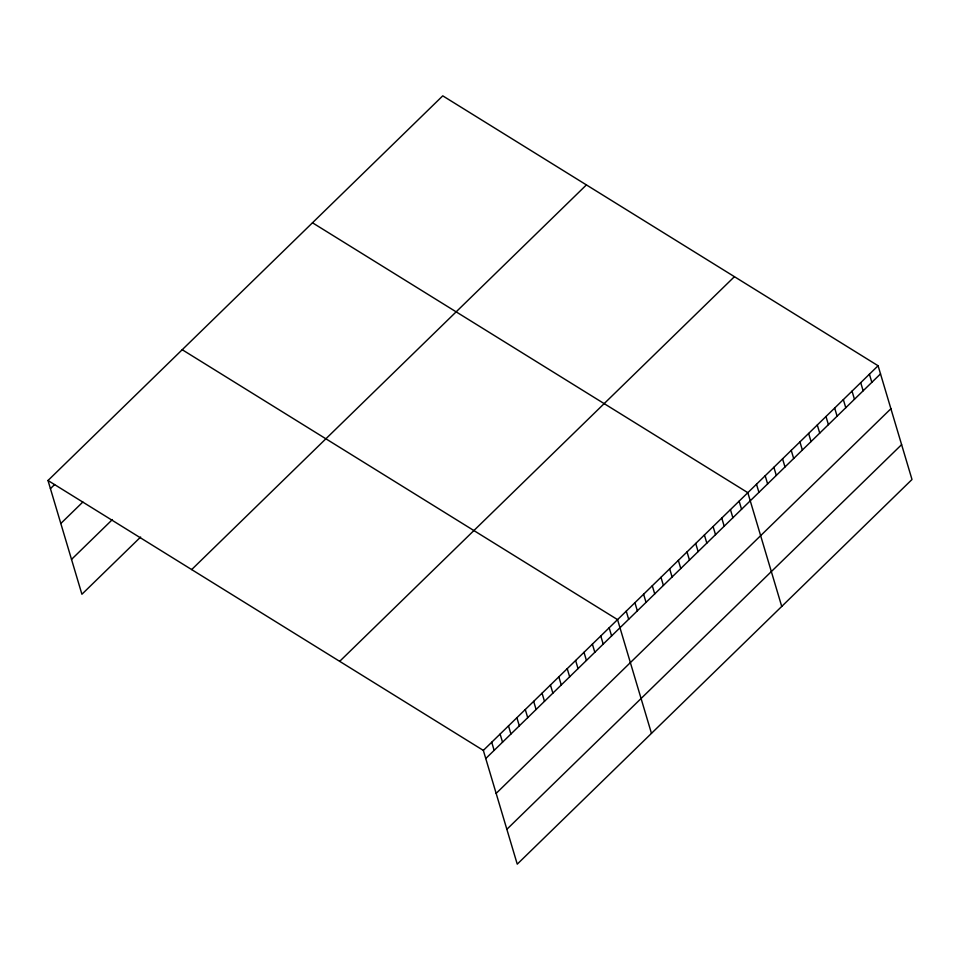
<?xml version="1.0" encoding="UTF-8"?>
<svg xmlns="http://www.w3.org/2000/svg" width="960" height="960" viewBox="0 0 960 960"><rect width="100%" height="100%" fill="white"/><g stroke="black" fill="none" stroke-linecap="round" stroke-linejoin="round"><path stroke-width="1.44" d="M48 480.504L442.752 95.844L878.088 365.748L912 479.496L517.248 864.156L483.336 750.408L48 480.504L81.912 594.252L140.628 537.036M50.424 488.64L54.624 484.548M60.816 523.488L82.836 502.032M71.52 559.404L112.416 519.552M191.664 569.58L586.416 184.908M339.672 661.344L734.424 276.684M483.336 750.408L878.088 365.748M485.76 758.544L880.512 373.884M496.152 793.392L890.904 408.732M506.856 829.308L901.608 444.636M312.48 222.78L747.828 492.684L781.728 606.432M182.22 349.716L617.556 619.632L651.468 733.368M869.412 374.208L871.836 382.344M860.724 382.668L863.148 390.804M852.036 391.14L854.46 399.264M843.348 399.6L845.772 407.736M834.672 408.06L837.096 416.196M825.984 416.52L828.408 424.656M817.296 424.992L819.72 433.116M808.62 433.452L811.044 441.588M799.932 441.912L802.356 450.048M791.244 450.372L793.668 458.508M782.556 458.832L784.992 466.968M773.88 467.304L776.304 475.428M765.192 475.764L767.616 483.9M756.504 484.224L758.928 492.36M739.14 501.144L741.564 509.28M730.452 509.616L732.876 517.74M721.764 518.076L724.2 526.212M713.088 526.536L715.512 534.672M704.4 534.996L706.824 543.132M695.712 543.468L698.136 551.592M687.036 551.928L689.46 560.064M678.348 560.388L680.772 568.524M669.66 568.848L672.084 576.984M660.972 577.308L663.408 585.444M652.296 585.78L654.72 593.904M643.608 594.24L646.032 602.376M634.92 602.7L637.344 610.836M626.244 611.16L628.668 619.296M609.168 627.804L611.592 635.928M600.78 635.976L603.204 644.112M592.392 644.148L594.816 652.284M584.004 652.32L586.428 660.456M575.616 660.492L578.04 668.628M567.228 668.676L569.652 676.8M558.84 676.848L561.264 684.984M550.452 685.02L552.876 693.156M542.064 693.192L544.488 701.328M533.676 701.364L536.1 709.5M525.288 709.536L527.712 717.672M516.888 717.72L519.324 725.844M508.5 725.892L510.924 734.028M500.112 734.064L502.536 742.2M491.724 742.236L494.148 750.372"/></g></svg>
